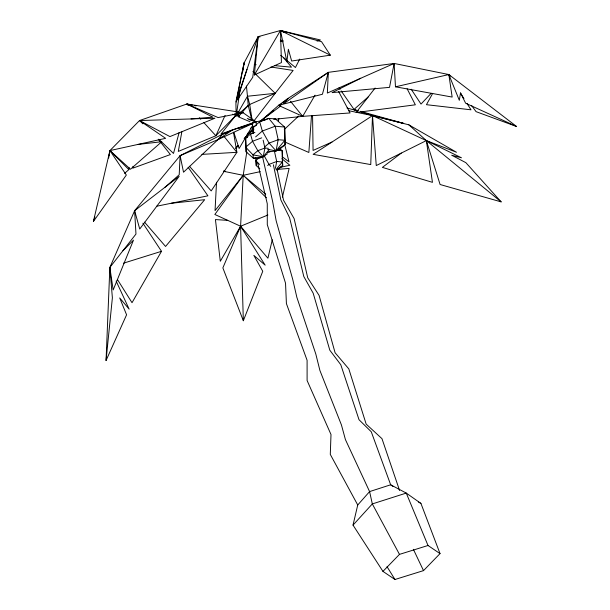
<?xml version="1.0" encoding="UTF-8"?>
<svg xmlns="http://www.w3.org/2000/svg" width="610" height="610" viewBox="0 0 610 610"><rect width="100%" height="100%" fill="white"/><g stroke="black" fill="none" stroke-linecap="round" stroke-linejoin="round"><path stroke-width="0.91" d="M116.144 281.058L129.129 309.133L119.712 297.939L126.583 314.798L106.056 360.495L109.853 267.447L134.627 210.694L180.095 155.664L222.337 134.314L232.471 129.983L253.264 123.128M252.448 123.632L218.037 139.576L180.095 155.664L179.203 174.78L165.02 187.255M216.527 182.26L215.048 210.602L243.207 175.306L246.806 151.951M311.512 115.549L308.851 152.477L284.786 141.955M330.307 55.159L280.493 30.5L286.868 61.755L288.37 49.28L291.656 61.023L330.307 55.159L321.531 41.678L280.493 30.5L281.423 62.578L254.347 74.977L258.137 36.661L280.493 30.5L320.433 39.993L317.055 41.114M106.056 360.495L112.377 297.81L109.853 267.447L135.969 234.049L134.627 210.694L179.126 176.374L139.736 229.017L134.627 210.694M133.033 166.316L132.767 168.185L170.388 154.559L158.249 139.187M236.474 114.039L236.192 115.908L249.719 104.47L275.194 93.322L293.135 70.44L270.939 67.008M236.749 112.179L240.363 87.985M242.864 71.24L244.114 62.86L258.137 36.661L259.982 36.951M109.19 155.222L109.922 150.586L139.522 120.551L186.866 104.02L242.993 112.675L255.925 121.741L256.513 125.355M108.641 158.081L109.922 150.586L165.623 138.34L139.522 120.551L214.933 118.203L169.931 136.587L139.522 120.551L142.923 123.838M181.826 131.912L178.295 151.432L215.864 135.748L235.803 115.458L239.303 116.548M278.373 121.237L278.884 118.47M275.377 168.413L276.711 161.498L274.363 150.937M471.629 105.606L476.075 111.66L516.586 126.506L448.838 74.55L394.136 63.455L389.523 87.36L332.099 92.621L360.746 78.255M244.297 64.721L244.114 62.86L235.902 103.578L236.192 115.908L247.462 96.243L246.44 86.04M244.114 62.86L235.864 102.007L258.137 36.661L252.731 77.333L237.153 100.124L247.004 69.334M124.615 173.385L128.87 169.595L129.274 167.75M128.87 169.595L109.922 150.586L126.339 175.04L93.414 221.468L109.922 150.586L130.464 169.229L161.795 141.703L137.776 144.463M282.422 197.121L289.132 168.413L276.894 169.427M353.022 525.111L357.735 504.996L369.599 491.591L390.667 484.79L406.26 493.086L420.93 503.425L440.031 553.613L423.508 570.617L394.967 579.5L382.95 571.379L353.022 525.111L372.321 503.921L406.26 493.086L428.014 545.492L440.031 553.613M272.296 239.776L267.904 258.198L240.592 226.234L214.842 214.484L243.207 175.306L260.256 171.639M179.195 132.385L173.499 153.438L159.233 139.621M93.414 221.468L94.924 217.038M267.889 215.017L240.592 226.234L222.856 267.889L243.337 320.746L262.757 271.282L253.851 255.392L265.167 265.152L240.592 226.234L243.207 175.306L223.588 171.288M225.082 115.442L215.864 135.748L203.885 122.64M299.723 59.071L295.431 67.519L280.699 55.327M432.696 93.36L426.451 104.691L471.004 109.808L466.978 103.395M142.9 223.191L161.505 251.312L132.019 302.705L117.41 279.471M275.27 119.209L302.69 116.35L315.027 95.168M327.372 73.978L328.325 72.346L394.136 63.455L395.471 86.811L452.155 97.066L448.838 74.55L395.471 86.811M252.761 125.241L239.128 148.497L233.79 132.278M254.347 74.977L280.493 30.5L283.825 32.239M254.225 120.582L275.194 93.322L252.898 71.469M375.104 88.023L356.141 112.514L415.349 104.806L407.122 88.77M252.616 128.748L244.29 138.714M180.095 155.664L183.526 172.211L218.037 139.576L222.337 134.314L228.186 132.248M268.972 149.854L263.223 156.755L259.281 158.28M276.033 169.618L282.399 161.978L282.201 150.731L279.365 148.23M240.79 113.933L238.312 116.8L250.016 121.741M242.025 112.499L248.217 105.339L247.462 96.243L275.194 93.322M235.673 148.642L238.136 145.805M236.055 147.612L237.93 145.523M244.191 138.577L249.825 132.332L248.049 133.003M431.133 93.338L421.014 104.074L411.193 89.228M382.95 571.379L399.474 554.376L428.014 545.492M122.907 250.748L133.491 240.134L113.163 289.963L109.853 267.447L110.639 269.147M284.26 129.495L298.671 116.045M368.181 96.959L354.006 109.426L341.165 90.89M252.761 130.387L252.525 122.793L261.088 120.688L278.64 105.294L288.133 98.347L328.325 72.346L327.349 93.055L394.136 63.455M253.935 129.739L252.281 130.365L247.225 134.757L247.248 137.585M255.62 136.884L262.33 131.036L275.194 126.232L284.649 127.032L285.244 144.463L279.067 149.831L274.302 151.554M264.984 146.674L269.101 143.098L278.19 139.698L284.878 140.262L285.244 144.463L276.033 150.883L268.751 151.898M259.189 157.662L255.811 160.598L256.253 165.638L259.791 168.764M267.676 165.531L268.987 164.387L276.711 161.498L282.399 161.978L282.704 165.546L277.458 170.114M282.735 102.922L288.133 98.347L283.841 103.608L328.325 72.346L322.423 94.253L278.64 105.294L279.365 105.782L281.393 104.066M264.87 120.292L261.088 120.688L273.516 110.555M401.311 153.079L382.378 167.392L432.452 182.337L426.352 140.59L408.837 124.829L372.489 115.618L348.455 110.662M261.088 120.688L280.89 105.82L278.64 105.294M255.826 125.538L253.524 127.147L253.569 133.331M249.49 133.186L247.225 134.757L247.378 136.48M251 132.134L252.51 131.081M247.096 137.235L245.662 138.241L246.127 151.837L253.28 158.142L258.495 158.585M267.531 153.75L263.223 156.755L253.28 158.142L252.998 154.871L245.723 147.201L252.532 141.276L261.728 137.845M276.299 170.015L282.704 165.546L282.201 150.731L276.841 150.281M218.037 139.576L232.471 129.983M250.718 128.146L253.119 126.659M261.82 120.49L263.482 119.629M331.947 142.069L313.075 150.426L312.572 115.511M264.465 120.056L268.789 118.378L275.476 118.942L284.649 127.032L284.878 140.262L276.033 150.883L267.607 149.328M254.911 132.393L250.474 134.048L245.662 138.241L246.127 151.837M267.439 152.569L269.963 151.623M238.441 128.565L252.418 123.472M247.256 118.477L255.925 121.741L221.056 133.933L235.803 115.458L232.463 114.222M261.972 120.986L259.692 121.771L253.524 127.147L253.668 128.824M252.06 133.506L250.474 134.048L252.532 141.276L257.816 150.685L263.223 156.755L264.801 156.206M123.441 263.2L161.505 251.312M237.542 112.469L242.993 112.675L236.848 114.573L239.456 115.549M279.998 167.399L289.872 165.272L281.858 158.684M156.618 206.233L207.911 195.825L188.116 167.247M242.993 112.675L218.106 117.577L186.866 104.02L188.124 105.4M273.654 119.194L275.476 118.942M171.273 203.26L204.678 199.699L165.562 246.463L144.524 222.139M191.029 118.95L212.776 117.112L186.866 104.02L192.409 105.141M279.365 105.782L302.69 116.35L350.087 112.949L338.542 91.401M201.864 154.383L236.893 152.317L233.5 132.294M227.721 220.362L215.437 219.577L220.294 261.271L240.592 226.234L243.337 320.746M268.385 148.329L264.908 148.032L257.816 150.685L252.998 154.871L263.223 156.755L264.908 148.032L263.146 140.155M274.439 65.613L291.488 67.161L283.604 57.736M347.037 108.031L357.681 110.913M254.286 64.439L256.139 64.721M280.348 40.161L283.124 40.596M280.295 41.16L283.07 41.716M194.262 105.515L196.107 105.888M234.293 113.94L236.001 114.36M358.482 110.822L353.96 109.564L357.559 110.791M360.289 111.325L403.683 123.395L372.489 115.618L361.166 112.019M501.153 201.879L426.352 140.59L461.457 157.784L451.705 155.237L465.842 162.649L501.153 201.879L440.092 184.51L426.352 140.59L372.489 115.618L313.128 154.345L370.75 164.586L372.489 115.618L376.263 165.569L426.352 140.59L456.493 152.264L408.837 124.829M248.933 119.552L255.925 121.741M516.586 126.506L465.636 103.227L460.519 92.903L459.322 100.337L448.838 74.55L449.951 76.067M418.498 502.038L420.93 503.425M392.97 486.437L390.667 484.79L371.261 431.766L359.023 419.733L340.784 364.719L329.812 350.201L313.197 293.227L303.81 276.551L289.59 217.739L280.844 199.889L273.379 164.761M282.232 156.739L289.01 161.848L284.542 143.922M223.984 170.525L225.425 171.669M265.724 194.194L243.207 175.306L266.379 197.762M259.471 164.448L255.811 160.598L255.796 157.929M199.47 117.814L200.736 119.194M270.756 166.37L268.987 164.387L264.122 155.718M189.428 166.233L211.19 190.907L236.893 152.317L224.083 136.472M290.459 101.229L302.69 116.35M339.023 87.802L340.09 89.342M448.838 74.55L449.844 76.151M460.428 92.979L463.951 98.584M387.03 566.682L394.967 579.5M357.735 504.996L330.292 454.404L331.001 434.526L307.104 380.518L307.097 360.296L286.41 303.612L285.533 283.2L267.287 224.64L267.271 203.755L257.725 163.083M399.474 554.376L372.321 503.921L369.599 491.591L345.435 439.627L341.44 424.957L319.922 370.522L315.797 353.991L296.856 297.337L292.693 279.266L276.155 220.767L272.678 201.658L262.468 156.427M413.374 549.32L423.508 570.617M399.573 490.493L381.974 438.666L366.152 424.095L348.821 368.905L335.088 352.733L319.076 295.392L307.722 277.802L294.127 218.601L283.536 200.233L277.161 169.641M252.281 130.365L253.005 132.888M247.462 96.243L249.719 104.47L251.96 119.133M248.217 105.339L251.617 119.118M256.169 160.956L256.253 165.638M278.19 139.698L276.033 150.883L269.101 143.098L262.33 131.036L259.692 121.771L268.789 118.378L275.194 126.232L278.19 139.698"/></g></svg>
